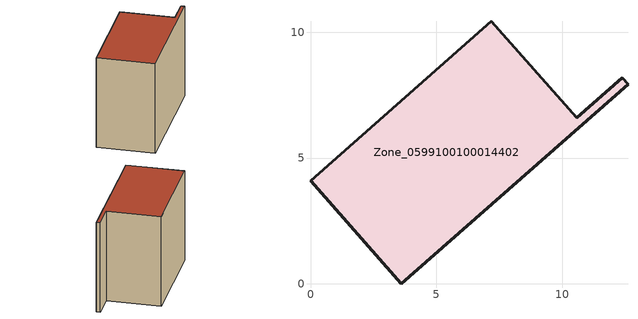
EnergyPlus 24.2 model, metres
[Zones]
Zone_0599100100014402
 floor ground (C_G): 10.58,6.61 12.39,8.2 12.62,7.93 3.62,0 0,4.11 7.19,10.45 z3.92
 wall outside (C_F): 3.62,0 12.62,7.93 12.39,8.2 10.58,6.61 7.19,10.45 0,4.11 3.62,0 z3.92:12.98
 roof outside (C_R): 0,4.11 3.62,0 12.62,7.93 12.39,8.2 10.58,6.61 7.19,10.45 z12.98
[BUILDING]
Pand.0599100100014402: North Axis=0; Terrain=City; Loads Convergence Tolerance Value=0.04; Temperature Convergence Tolerance Value=0.4; Solar Distribution=FullExterior; Maximum Number of Warmup Days=25; Minimum Number of Warmup Days=1
[Site:Location]
Rotterdam.The.Hague.AP_ZH_NLD Design_Conditions: Latitude=51.96; Longitude=4.45; Time Zone=1; Elevation=-4.5
[SITE:GROUNDTEMPERATURE:BUILDINGSURFACE]
18, 18, 18, 18, 18, 18, 18, 18, 18, 18, 18, 18
[MATERIAL] Thermal Absorptance=0.9; Solar Absorptance=0.7; Visible Absorptance=0.7
Name | Roughness | Thickness | Conductivity | Density | Specific Heat
G.TI.2015-2018 | MediumSmooth | 0.15 | 0.0428571 | 540 | 1210
F.TI.2015-2018 | Rough | 0.3 | 0.0666667 | 1920 | 840
R.TI.2015-2018 | MediumRough | 0.2 | 0.0333333 | 1500 | 1000
[CONSTRUCTION]
C_G: G.TI.2015-2018
C_F: F.TI.2015-2018
C_R: R.TI.2015-2018
[ZONE]
Zone_0599100100014402: Type=1; Multiplier=1; Ceiling Height=Autocalculate; Volume=Autocalculate; Floor Area=autocalculate; Part of Total Floor Area=Yes
[ZONEINFILTRATION:DESIGNFLOWRATE]
Infil_Zone_0599100100014402: Zone or ZoneList or Space or SpaceList=Zone_0599100100014402; Schedule=AlwaysOn; Design Flow Rate Calculation Method=Flow/Area; Flow Rate per Floor Area=0.0015; Constant Term Coefficient=1; Temperature Term Coefficient=0; Velocity Term Coefficient=0; Velocity Squared Term Coefficient=0
[HVACTEMPLATE:ZONE:IDEALLOADSAIRSYSTEM]
Zone_0599100100014402: Maximum Heating Supply Air Temperature=50; Minimum Cooling Supply Air Temperature=13; Maximum Heating Supply Air Humidity Ratio=0.0156; Minimum Cooling Supply Air Humidity Ratio=0.0077; Heating Limit=NoLimit; Cooling Limit=NoLimit; Dehumidification Control Type=ConstantSensibleHeatRatio; Cooling Sensible Heat Ratio=0.7; Dehumidification Setpoint=60; Humidification Control Type=None; Humidification Setpoint=30; Outdoor Air Method=None; Outdoor Air Flow Rate per Person=0.00944; Outdoor Air Flow Rate per Zone Floor Area=0; Outdoor Air Flow Rate per Zone=0; Demand Controlled Ventilation Type=None; Outdoor Air Economizer Type=NoEconomizer; Heat Recovery Type=None; Sensible Heat Recovery Effectiveness=0.7; Latent Heat Recovery Effectiveness=0.65
[ZONECONTROL:THERMOSTAT]
ThermostatControl_Zone_0599100100014402: Zone or ZoneList=Zone_0599100100014402; Control Type Schedule=DualSetpointControlType; Control 1=Thermostat_Zone_0599100100014402; Temperature Difference Between Cutout And Setpoint=0
[THERMOSTATSETPOINT:DUALSETPOINT]
Thermostat_Zone_0599100100014402: Heating Setpoint Temperature Schedule=HeatingSetpoint_Zone_0599100100014402; Cooling Setpoint Temperature Schedule=CoolingSetpoint_Zone_0599100100014402
[SCHEDULE:COMPACT]
HeatingSetpoint_Zone_0599100100014402: Through: 12/31, For: AllDays, Until: 24:00, 21
CoolingSetpoint_Zone_0599100100014402: Through: 12/31, For: AllDays, Until: 24:00, 24
DualSetpointControlType: Through: 12/31, For: AllDays, Until: 24:00, 4
AlwaysOn: Through: 12/31, For: AllDays, Until: 24:00, 1
